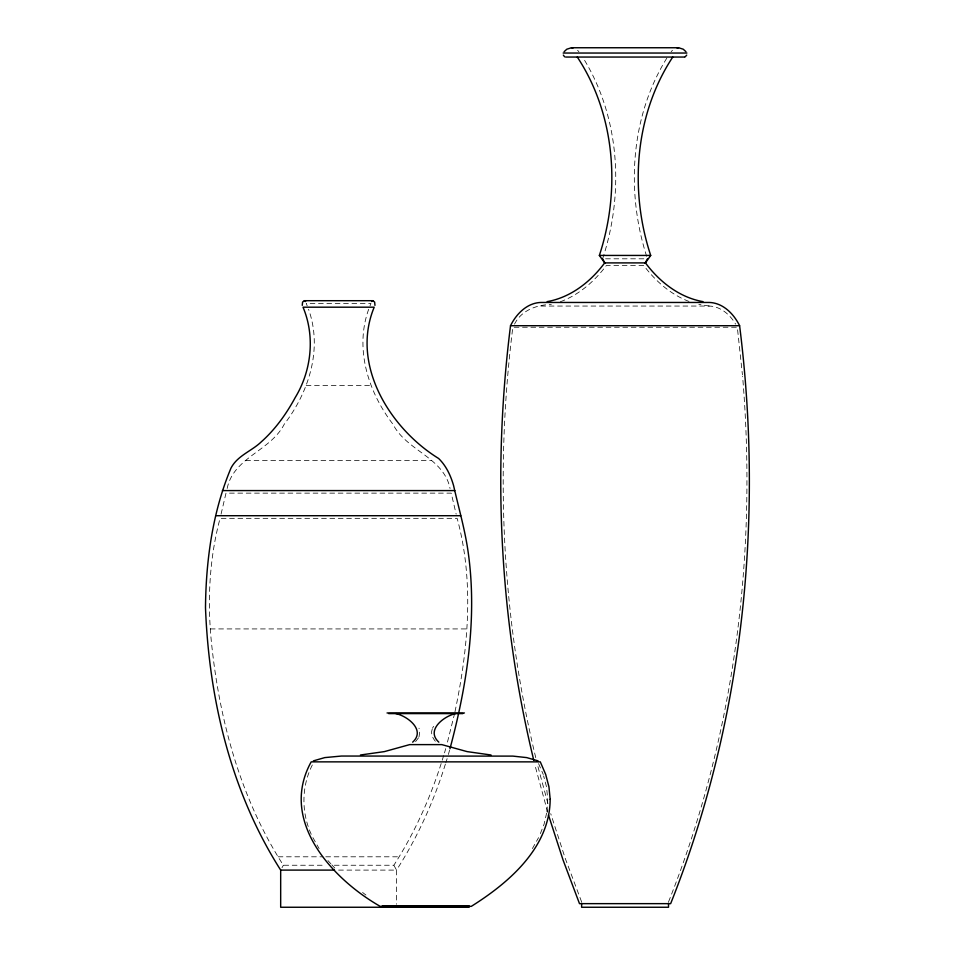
<?xml version="1.0" encoding="UTF-8"?>
<svg xmlns="http://www.w3.org/2000/svg" width="955" height="955" viewBox="0 0 955 955"><rect width="100%" height="100%" fill="white"/><g stroke="black" fill="none" stroke-linecap="round" stroke-linejoin="round"><path stroke-width="0.72" stroke-dasharray="4.78 3.58" d="M454.986 711.726C468.272 648.397 474.384 581.559 457.147 518.338L220.068 518.338C208.608 561.265 207.032 606.389 212.32 650.391C220.82 725.764 242.069 801.006 283.36 865.242L324.306 865.242M546.94 811.738L547.74 799.311L546.523 786.896L543.622 775.902M546.618 813.111L544.099 824.117L539.241 836.413M221.059 514.136L226.001 493.138L451.214 493.138L456.156 514.136M454.711 713.099L447.238 743.038M444.517 752.862L445.687 748.648M448.396 754.462L449.578 750.176M419.018 736.89L419.83 731.1L418.994 728.211M432.209 729.166C430.311 734.001 433.021 739.182 436.554 742.489M602.593 258.805C624.295 193.423 619.95 117.358 583.242 58.124M368.666 309.289C354.412 348.814 368.308 392.087 392.983 424.259C406.651 451.011 443.741 457.326 450.056 488.483M227.159 488.483C233.474 457.326 270.563 451.011 284.232 424.259C308.907 392.087 322.802 348.814 308.549 309.289M443.645 755.584C432.042 794.142 415.628 831.327 393.854 865.242L331.457 865.242M445.352 764.203C433.821 801.436 417.562 837.249 396.54 870.101L396.54 904.278M445.794 762.818L447.119 758.664M668.524 901.89C734.765 735.887 757.399 554.019 742.596 376.342M370.027 305.791L370.946 303.475L306.269 303.475L307.188 305.791M312.321 764.979C301.004 787.135 301.314 814.173 312.237 836.413M282.012 867.677L283.36 865.242M532.389 848.577L538.56 837.63M418.469 737.833L414.936 742.489M432.484 728.211L433.594 726.313M666.817 58.124C630.109 117.358 625.764 193.423 647.466 258.805M514.53 324.127C521.442 310.16 536.758 304.884 551.333 304.347M671.174 51.677L672.475 50.293M560.358 301.744C579.017 294.868 594.523 281.331 606.306 265.562L643.825 265.562C655.619 281.331 671.126 294.868 689.785 301.744M605.601 258.805L644.458 258.805M540.876 306.054L709.255 306.054C720.655 306.412 730.086 314.696 735.601 324.127M306.185 385.426L371.029 385.426M245.757 460.382L431.457 460.382M210.351 628.927L466.864 628.927M278.132 856.802L322.957 856.802M325.798 856.802L399.083 856.802M338.607 870.101L396.54 870.101L393.854 865.242M709.255 306.054L698.809 304.347M362.578 892.471L365.944 895.05M577.584 50.293L578.885 51.677M327.935 860.574L330.872 863.786M331.851 864.848L334.787 868.059M312.918 837.63L319.089 848.577M538.572 763.606L543.264 774.517M581.619 901.89L565.264 858.461L550.725 813.66M547.943 803.585L537.056 763.343M547.728 812.311L534.776 764.585M535.755 757.637C501.721 617.181 494.893 470.529 512.823 327.243L737.32 327.243L742.441 374.897"/><path stroke-width="1.43" d="M374.969 305.361L374.635 302.078L372.868 300.694L304.347 300.694L302.58 302.078L302.246 305.361M548.504 815.116L563.104 860.121L579.494 903.645L670.649 903.645C743.312 721.24 763.964 520.009 739.612 325.715C733.882 314.028 723.198 302.986 709.434 302.46L540.709 302.46C526.945 302.986 516.249 314.028 510.519 325.715C492.338 470.397 499.274 618.494 533.785 760.287M469.192 907.25L280.675 907.25L280.675 870.101C231.062 792.161 208.966 699.239 205.492 607.655C205.934 560.454 212.607 511.737 230.979 468.117C237.425 455.583 251.607 451.166 261.276 441.855C275.255 429.404 286.309 413.993 295.191 397.59C311.509 370.767 315.305 336.315 303.022 307.188L374.193 307.188C350.401 364.738 389.867 428.353 438.632 458.484C446.188 465.789 450.724 475.626 453.589 485.606C458.627 507.893 465.085 529.93 468.225 552.611C477.416 618.291 466.947 685.201 449.972 748.756M702.987 301.637C679.411 297.471 659.463 281.761 645.461 262.9L604.67 262.9L599.358 255.439C620.762 190.534 615.402 114.803 577.298 57.049M686.705 55.115L685.057 57.002M645.043 263.305L647.466 258.805M672.762 57.049C634.657 114.803 629.297 190.534 650.701 255.439L645.461 262.9M604.67 262.9C590.668 281.761 570.732 297.471 547.143 301.637M412.656 742.166C425.894 730.253 407.678 716.154 395.883 713.6M564.119 51.677L566.84 49.194L571.508 47.75L678.551 47.75L683.219 49.194L685.941 51.677M371.626 301.529L372.868 300.694M455.595 713.6C443.8 716.154 425.584 730.253 438.823 742.166M313.383 760.872L324.772 757.601L341.377 756.05L512.871 756.109L526.706 757.601L538.095 760.872M360.441 754.999L384.388 751.609L409.683 744.614L441.795 744.614L467.102 751.609L491.037 754.999M676.964 47.917L678.551 47.75M563.152 53.038L686.908 53.038M565.718 57.049L684.341 57.049M599.358 255.439L650.701 255.439M510.519 325.715L739.612 325.715M222.396 490.584L454.819 490.584M216.475 515.712L460.74 515.712M387.038 712.967L464.44 712.967M388.649 713.6L462.841 713.6M280.675 870.101L334.513 870.101M382.287 905.913L469.192 905.913M571.508 47.75L573.096 47.917M304.347 300.694L305.588 301.529M564.656 56.858L563.343 55.115M602.593 258.805L605.064 263.305M668.524 903.227L668.524 907.25L581.619 907.25L581.619 903.227M550.176 799.311C549.805 847.622 509.063 882.671 471.316 906.343L380.162 906.343C331.731 878.648 278.729 820.56 311.187 761.863L540.291 761.863L545.675 774.41L548.946 786.836L550.176 799.311"/></g></svg>
